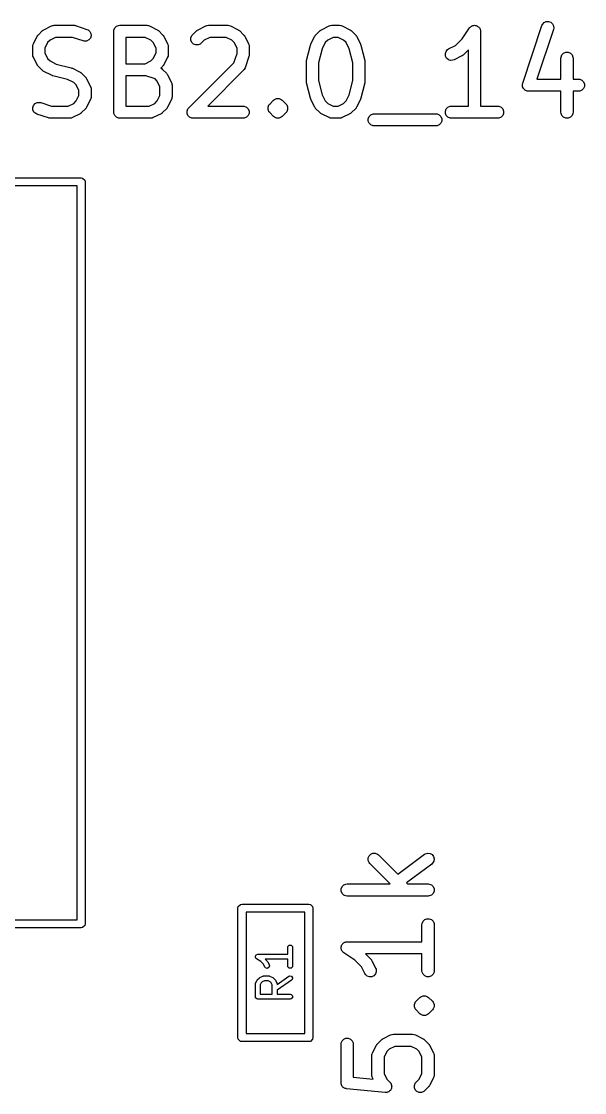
# Model space of a CAD drawing. Header units: millimetres. Extents: x 100.1 to 179.9, y -189 to -95.3.
# Drawn here: x 140.56 to 147.52, y -108.5 to -95.27 of the extents above; entities that cross this region are included whole.
import ezdxf

# ---------------------------------------------------------------- set-up
doc = ezdxf.new("R2010")
doc.units = ezdxf.units.MM
doc.layers.add('F.Fab', color=9, linetype='CONTINUOUS', true_color=0xafafaf)

msp = doc.modelspace()

# ---------------------------------------------------------------- linework, layer by layer
at = {"layer": 'F.Fab', "linetype": 'CONTINUOUS'}
for p, q in [((146.997939, -95.305058), (147.017113, -95.282951)), ((147.017113, -95.282951), (147.043286, -95.269864)), ((147.043286, -95.269864), (147.072476, -95.267789)), ((147.072476, -95.267789), (147.100238, -95.277043)), ((147.100238, -95.277043), (147.122346, -95.296217)), ((147.122346, -95.296217), (147.135432, -95.322391)), ((140.767249, -95.437773), (140.771968, -95.432024)), ((140.771968, -95.432024), (140.819587, -95.384405)), ((140.819587, -95.384405), (140.825336, -95.379686)), ((140.825336, -95.379686), (140.826636, -95.378188)), ((140.826636, -95.378188), (140.828895, -95.376766)), ((140.828895, -95.376766), (140.830952, -95.375078)), ((140.830952, -95.375078), (140.832779, -95.37432)), ((140.832779, -95.37432), (140.839079, -95.370356)), ((140.839079, -95.370356), (140.934317, -95.322737)), ((140.934317, -95.322737), (140.948048, -95.317482)), ((140.948048, -95.317482), (140.950737, -95.31729)), ((140.950737, -95.31729), (140.953226, -95.31626)), ((140.953226, -95.31626), (140.967858, -95.314819)), ((140.967858, -95.314819), (141.205953, -95.314819)), ((141.205953, -95.314819), (141.213358, -95.315548)), ((141.213358, -95.315548), (141.215333, -95.315408)), ((141.215333, -95.315408), (141.21793, -95.315998)), ((141.21793, -95.315998), (141.220585, -95.31626)), ((141.220585, -95.31626), (141.222416, -95.317018)), ((141.222416, -95.317018), (141.22967, -95.318668)), ((141.22967, -95.318668), (141.372527, -95.366287)), ((141.372527, -95.366287), (141.385952, -95.372281)), ((141.385952, -95.372281), (141.408059, -95.391455)), ((141.408059, -95.391455), (141.421146, -95.417628)), ((141.421146, -95.417628), (141.423221, -95.446818)), ((141.702382, -95.389819), (141.703823, -95.375187)), ((141.702382, -96.389819), (141.702382, -95.389819)), ((141.703823, -95.375187), (141.715022, -95.348151)), ((141.715022, -95.348151), (141.735714, -95.327459)), ((141.735714, -95.327459), (141.76275, -95.31626)), ((141.76275, -95.31626), (141.777382, -95.314819)), ((141.777382, -95.314819), (142.110715, -95.314819)), ((142.110715, -95.314819), (142.125347, -95.31626)), ((142.125347, -95.31626), (142.127836, -95.317291)), ((142.127836, -95.317291), (142.130524, -95.317482)), ((142.130524, -95.317482), (142.144256, -95.322737)), ((142.144256, -95.322737), (142.239494, -95.370356)), ((142.239494, -95.370356), (142.245793, -95.37432)), ((142.245793, -95.37432), (142.247621, -95.375078)), ((142.247621, -95.375078), (142.249677, -95.376766)), ((142.249677, -95.376766), (142.251937, -95.378188)), ((142.251937, -95.378188), (142.253236, -95.379686)), ((142.253236, -95.379686), (142.258986, -95.384405)), ((142.258986, -95.384405), (142.306605, -95.432024)), ((142.306605, -95.432024), (142.311323, -95.437773)), ((142.667403, -95.443389), (142.67673, -95.432024)), ((142.67673, -95.432024), (142.724349, -95.384405)), ((142.724349, -95.384405), (142.730098, -95.379686)), ((142.730098, -95.379686), (142.731398, -95.378188)), ((142.731398, -95.378188), (142.733657, -95.376766)), ((142.733657, -95.376766), (142.735714, -95.375078)), ((142.735714, -95.375078), (142.737541, -95.37432)), ((142.737541, -95.37432), (142.743841, -95.370356)), ((142.743841, -95.370356), (142.839079, -95.322737)), ((142.839079, -95.322737), (142.85281, -95.317482)), ((142.85281, -95.317482), (142.855499, -95.31729)), ((142.855499, -95.31729), (142.857988, -95.31626)), ((142.857988, -95.31626), (142.87262, -95.314819)), ((142.87262, -95.314819), (143.110715, -95.314819)), ((143.110715, -95.314819), (143.125347, -95.31626)), ((143.125347, -95.31626), (143.127836, -95.317291)), ((143.127836, -95.317291), (143.130524, -95.317482)), ((143.130524, -95.317482), (143.144256, -95.322737)), ((143.144256, -95.322737), (143.239494, -95.370356)), ((143.239494, -95.370356), (143.245793, -95.37432)), ((143.245793, -95.37432), (143.247621, -95.375078)), ((143.247621, -95.375078), (143.249677, -95.376766)), ((143.249677, -95.376766), (143.251937, -95.378188)), ((143.251937, -95.378188), (143.253236, -95.379686)), ((143.253236, -95.379686), (143.258986, -95.384405)), ((143.258986, -95.384405), (143.306605, -95.432024)), ((143.306605, -95.432024), (143.311323, -95.437773)), ((144.19582, -95.437773), (144.200539, -95.432024)), ((144.200539, -95.432024), (144.248158, -95.384405)), ((144.248158, -95.384405), (144.253907, -95.379686)), ((144.253907, -95.379686), (144.255207, -95.378188)), ((144.255207, -95.378188), (144.257466, -95.376766)), ((144.257466, -95.376766), (144.259523, -95.375078)), ((144.259523, -95.375078), (144.26135, -95.37432)), ((144.26135, -95.37432), (144.26765, -95.370356)), ((144.26765, -95.370356), (144.362888, -95.322737)), ((144.362888, -95.322737), (144.376619, -95.317482)), ((144.376619, -95.317482), (144.379308, -95.31729)), ((144.379308, -95.31729), (144.381797, -95.31626)), ((144.381797, -95.31626), (144.396429, -95.314819)), ((144.396429, -95.314819), (144.491667, -95.314819)), ((144.491667, -95.314819), (144.506299, -95.31626)), ((144.506299, -95.31626), (144.508788, -95.317291)), ((144.508788, -95.317291), (144.511476, -95.317482)), ((144.511476, -95.317482), (144.525208, -95.322737)), ((144.525208, -95.322737), (144.620446, -95.370356)), ((144.620446, -95.370356), (144.626745, -95.37432)), ((144.626745, -95.37432), (144.628573, -95.375078)), ((144.628573, -95.375078), (144.630629, -95.376766)), ((144.630629, -95.376766), (144.632889, -95.378188)), ((144.632889, -95.378188), (144.634188, -95.379686)), ((144.634188, -95.379686), (144.639938, -95.384405)), ((144.639938, -95.384405), (144.687557, -95.432024)), ((144.687557, -95.432024), (144.692275, -95.437773)), ((146.00481, -95.484896), (146.09593, -95.348216)), ((146.09593, -95.348216), (146.095964, -95.348173)), ((146.095964, -95.348173), (146.095974, -95.348151)), ((146.095974, -95.348151), (146.096025, -95.348099)), ((146.096025, -95.348099), (146.105246, -95.336841)), ((146.105246, -95.336841), (146.111415, -95.332709)), ((146.111415, -95.332709), (146.116666, -95.327459)), ((146.116666, -95.327459), (146.123455, -95.324646)), ((146.123455, -95.324646), (146.129561, -95.320558)), ((146.129561, -95.320558), (146.136841, -95.319101)), ((146.136841, -95.319101), (146.143702, -95.31626)), ((146.143702, -95.31626), (146.15105, -95.31626)), ((146.15105, -95.31626), (146.158255, -95.314819)), ((146.158255, -95.314819), (146.165539, -95.31626)), ((146.165539, -95.31626), (146.172966, -95.31626)), ((146.172966, -95.31626), (146.179754, -95.319072)), ((146.179754, -95.319072), (146.186963, -95.320498)), ((146.186963, -95.320498), (146.193142, -95.324617)), ((146.193142, -95.324617), (146.200002, -95.327459)), ((146.200002, -95.327459), (146.205195, -95.332652)), ((146.205195, -95.332652), (146.211312, -95.33673)), ((146.211312, -95.33673), (146.215445, -95.342902)), ((146.215445, -95.342902), (146.220694, -95.348151)), ((146.220694, -95.348151), (146.223505, -95.354938)), ((146.223505, -95.354938), (146.227595, -95.361045)), ((146.227595, -95.361045), (146.229051, -95.368326)), ((146.229051, -95.368326), (146.231893, -95.375187)), ((146.231893, -95.375187), (146.233318, -95.389663)), ((146.233318, -95.389663), (146.233334, -95.38974)), ((146.233334, -95.38974), (146.233328, -95.389766)), ((146.233328, -95.389766), (146.233334, -95.389819)), ((146.233334, -95.389819), (146.233334, -96.314819)), ((146.75385, -96.032768), (146.991945, -95.318483)), ((147.134247, -95.365918), (146.929058, -95.981485)), ((146.991945, -95.318483), (146.997939, -95.305058)), ((147.137507, -95.351581), (147.134247, -95.365918)), ((147.135432, -95.322391), (147.137507, -95.351581)), ((140.702382, -95.580295), (140.703823, -95.565663)), ((140.703823, -95.565663), (140.704854, -95.563173)), ((140.704854, -95.563173), (140.705045, -95.560486)), ((140.705045, -95.560486), (140.7103, -95.546754)), ((140.7103, -95.546754), (140.757919, -95.451516)), ((140.757919, -95.451516), (140.761883, -95.445216)), ((140.761883, -95.445216), (140.762641, -95.443389)), ((140.762641, -95.443389), (140.764329, -95.441332)), ((140.764329, -95.441332), (140.765751, -95.439073)), ((140.765751, -95.439073), (140.767249, -95.437773)), ((140.88664, -95.529484), (140.852382, -95.598)), ((140.917047, -95.499077), (140.88664, -95.529484)), ((140.985563, -95.464819), (140.917047, -95.499077)), ((141.193783, -95.464819), (140.985563, -95.464819)), ((141.325092, -95.508589), (141.193783, -95.464819)), ((141.339429, -95.511849), (141.325092, -95.508589)), ((141.368619, -95.509774), (141.339429, -95.511849)), ((141.394793, -95.496688), (141.368619, -95.509774)), ((141.413967, -95.47458), (141.394793, -95.496688)), ((141.423221, -95.446818), (141.413967, -95.47458)), ((142.09301, -95.464819), (141.852382, -95.464819)), ((141.852382, -95.464819), (141.852382, -95.791009)), ((142.161526, -95.499077), (142.09301, -95.464819)), ((142.191933, -95.529484), (142.161526, -95.499077)), ((142.226191, -95.598), (142.191933, -95.529484)), ((142.311323, -95.437773), (142.312822, -95.439073)), ((142.312822, -95.439073), (142.314243, -95.441332)), ((142.314243, -95.441332), (142.315932, -95.443389)), ((142.315932, -95.443389), (142.316689, -95.445216)), ((142.316689, -95.445216), (142.320654, -95.451516)), ((142.320654, -95.451516), (142.368273, -95.546754)), ((142.368273, -95.546754), (142.373528, -95.560485)), ((142.373528, -95.560485), (142.373719, -95.563174)), ((142.373719, -95.563174), (142.37475, -95.565663)), ((142.37475, -95.565663), (142.376191, -95.580295)), ((142.656204, -95.470426), (142.667403, -95.443389)), ((142.656204, -95.499688), (142.656204, -95.470426)), ((142.667403, -95.526725), (142.656204, -95.499688)), ((142.688095, -95.547417), (142.667403, -95.526725)), ((142.715132, -95.558616), (142.688095, -95.547417)), ((142.744394, -95.558616), (142.715132, -95.558616)), ((142.771431, -95.547417), (142.744394, -95.558616)), ((142.782796, -95.53809), (142.771431, -95.547417)), ((142.821809, -95.499077), (142.782796, -95.53809)), ((142.890325, -95.464819), (142.821809, -95.499077)), ((143.09301, -95.464819), (142.890325, -95.464819)), ((143.161526, -95.499077), (143.09301, -95.464819)), ((143.191933, -95.529484), (143.161526, -95.499077)), ((143.226191, -95.598), (143.191933, -95.529484)), ((143.311323, -95.437773), (143.312822, -95.439073)), ((143.312822, -95.439073), (143.314243, -95.441332)), ((143.314243, -95.441332), (143.315932, -95.443389)), ((143.315932, -95.443389), (143.316689, -95.445216)), ((143.316689, -95.445216), (143.320654, -95.451516)), ((143.320654, -95.451516), (143.368273, -95.546754)), ((143.368273, -95.546754), (143.373528, -95.560485)), ((143.373528, -95.560485), (143.373719, -95.563174)), ((143.373719, -95.563174), (143.37475, -95.565663)), ((143.37475, -95.565663), (143.376191, -95.580295)), ((144.085573, -95.752581), (144.133192, -95.562105)), ((144.133192, -95.562105), (144.133577, -95.561025)), ((144.133577, -95.561025), (144.133616, -95.560486)), ((144.133616, -95.560486), (144.135943, -95.554404)), ((144.135943, -95.554404), (144.138139, -95.548259)), ((144.138139, -95.548259), (144.138461, -95.547823)), ((144.138461, -95.547823), (144.138871, -95.546754)), ((144.138871, -95.546754), (144.18649, -95.451516)), ((144.18649, -95.451516), (144.190454, -95.445216)), ((144.190454, -95.445216), (144.191212, -95.443389)), ((144.191212, -95.443389), (144.1929, -95.441332)), ((144.1929, -95.441332), (144.194322, -95.439073)), ((144.194322, -95.439073), (144.19582, -95.437773)), ((144.315211, -95.529484), (144.276717, -95.606471)), ((144.345618, -95.499077), (144.315211, -95.529484)), ((144.414134, -95.464819), (144.345618, -95.499077)), ((144.473962, -95.464819), (144.414134, -95.464819)), ((144.542478, -95.499077), (144.473962, -95.464819)), ((144.572885, -95.529484), (144.542478, -95.499077)), ((144.611378, -95.606471), (144.572885, -95.529484)), ((144.692275, -95.437773), (144.693774, -95.439073)), ((144.693774, -95.439073), (144.695195, -95.441332)), ((144.695195, -95.441332), (144.696884, -95.443389)), ((144.696884, -95.443389), (144.697641, -95.445216)), ((144.697641, -95.445216), (144.701606, -95.451516)), ((144.701606, -95.451516), (144.749225, -95.546754)), ((144.749225, -95.546754), (144.749634, -95.547823)), ((144.749634, -95.547823), (144.749957, -95.548259)), ((144.749957, -95.548259), (144.752149, -95.554395)), ((144.752149, -95.554395), (144.75448, -95.560485)), ((144.75448, -95.560485), (144.754518, -95.561025)), ((144.754518, -95.561025), (144.754904, -95.562105)), ((144.754904, -95.562105), (144.802523, -95.752581)), ((145.839079, -95.608451), (145.923431, -95.566275)), ((145.923431, -95.566275), (146.00481, -95.484896)), ((140.702382, -95.675533), (140.702382, -95.580295)), ((140.703823, -95.690165), (140.702382, -95.675533)), ((140.704854, -95.692654), (140.703823, -95.690165)), ((140.705045, -95.695342), (140.704854, -95.692654)), ((140.7103, -95.709074), (140.705045, -95.695342)), ((140.852382, -95.598), (140.852382, -95.657828)), ((140.852382, -95.657828), (140.88664, -95.726344)), ((142.191933, -95.726344), (142.226191, -95.657828)), ((142.226191, -95.657828), (142.226191, -95.598)), ((142.373528, -95.695343), (142.368273, -95.709074)), ((142.373719, -95.692653), (142.373528, -95.695343)), ((142.37475, -95.690165), (142.373719, -95.692653)), ((142.376191, -95.675533), (142.37475, -95.690165)), ((142.376191, -95.580295), (142.376191, -95.675533)), ((143.188019, -95.777876), (143.226191, -95.663363)), ((143.226191, -95.663363), (143.226191, -95.598)), ((143.372342, -95.699251), (143.324723, -95.842107)), ((143.373991, -95.691995), (143.372342, -95.699251)), ((143.37475, -95.690165), (143.373991, -95.691995)), ((143.375011, -95.687511), (143.37475, -95.690165)), ((143.375602, -95.684914), (143.375011, -95.687511)), ((143.376191, -95.675533), (143.375461, -95.682939)), ((143.375461, -95.682939), (143.375602, -95.684914)), ((143.376191, -95.580295), (143.376191, -95.675533)), ((144.276717, -95.606471), (144.233334, -95.780005)), ((144.654762, -95.780005), (144.611378, -95.606471)), ((145.798209, -95.666152), (145.807463, -95.638391)), ((145.800283, -95.695342), (145.798209, -95.666152)), ((145.81337, -95.721517), (145.800283, -95.695342)), ((145.807463, -95.638391), (145.826636, -95.616283)), ((145.826636, -95.616283), (145.839079, -95.608451)), ((146.001399, -95.694996), (145.906161, -95.742615)), ((146.007698, -95.691031), (146.001399, -95.694996)), ((146.009526, -95.690274), (146.007698, -95.691031)), ((146.011582, -95.688585), (146.009526, -95.690274)), ((146.013842, -95.687164), (146.011582, -95.688585)), ((146.015141, -95.685665), (146.013842, -95.687164)), ((146.020891, -95.680947), (146.015141, -95.685665)), ((146.083334, -95.618504), (146.020891, -95.680947)), ((146.083334, -96.314819), (146.083334, -95.618504)), ((147.227632, -95.70852), (147.238831, -95.681484)), ((147.238831, -95.681484), (147.259523, -95.660792)), ((147.259523, -95.660792), (147.286559, -95.649593)), ((147.286559, -95.649593), (147.315823, -95.649593)), ((147.315823, -95.649593), (147.342859, -95.660792)), ((147.342859, -95.660792), (147.363551, -95.681484)), ((147.363551, -95.681484), (147.37475, -95.70852)), ((140.757919, -95.804312), (140.7103, -95.709074)), ((140.761883, -95.810611), (140.757919, -95.804312)), ((140.762641, -95.812439), (140.761883, -95.810611)), ((140.764329, -95.814495), (140.762641, -95.812439)), ((140.765751, -95.816755), (140.764329, -95.814495)), ((140.767249, -95.818054), (140.765751, -95.816755)), ((140.771968, -95.823804), (140.767249, -95.818054)), ((140.819587, -95.871423), (140.771968, -95.823804)), ((140.88664, -95.726344), (140.917047, -95.756751)), ((140.917047, -95.756751), (140.994034, -95.795244)), ((140.994034, -95.795244), (141.176524, -95.840867)), ((141.852382, -95.791009), (142.09301, -95.791009)), ((142.09301, -95.791009), (142.161526, -95.756751)), ((142.161526, -95.756751), (142.191933, -95.726344)), ((142.306605, -95.823804), (142.284646, -95.845762)), ((142.311323, -95.818054), (142.306605, -95.823804)), ((142.312822, -95.816755), (142.311323, -95.818054)), ((142.314243, -95.814495), (142.312822, -95.816755)), ((142.315932, -95.812439), (142.314243, -95.814495)), ((142.316689, -95.810611), (142.315932, -95.812439)), ((142.320654, -95.804312), (142.316689, -95.810611)), ((142.368273, -95.709074), (142.320654, -95.804312)), ((142.629111, -96.336786), (143.188019, -95.777876)), ((144.083334, -95.770771), (144.083585, -95.768217)), ((144.083334, -96.008866), (144.083334, -95.770771)), ((144.083423, -95.767125), (144.084232, -95.761651)), ((144.083585, -95.768217), (144.083423, -95.767125)), ((144.084232, -95.761651), (144.084775, -95.756139)), ((144.084775, -95.756139), (144.085197, -95.755117)), ((144.085197, -95.755117), (144.085573, -95.752581)), ((144.233334, -95.780005), (144.233334, -95.999632)), ((144.654762, -95.999632), (144.654762, -95.780005)), ((144.802523, -95.752581), (144.802898, -95.755117)), ((144.802898, -95.755117), (144.803321, -95.756139)), ((144.803321, -95.756139), (144.803863, -95.761651)), ((144.803863, -95.761651), (144.804673, -95.767125)), ((144.804673, -95.767125), (144.80451, -95.768217)), ((144.80451, -95.768217), (144.804762, -95.770771)), ((144.804762, -95.770771), (144.804762, -96.008866)), ((145.835478, -95.74069), (145.81337, -95.721517)), ((145.863239, -95.749944), (145.835478, -95.74069)), ((145.892429, -95.74787), (145.863239, -95.749944)), ((145.906161, -95.742615), (145.892429, -95.74787)), ((147.226191, -95.723152), (147.227632, -95.70852)), ((147.226191, -95.981485), (147.226191, -95.723152)), ((147.37475, -95.70852), (147.376191, -95.723152)), ((147.376191, -95.723152), (147.376191, -95.981485)), ((140.825336, -95.876141), (140.819587, -95.871423)), ((140.826636, -95.87764), (140.825336, -95.876141)), ((140.828895, -95.879061), (140.826636, -95.87764)), ((140.830952, -95.88075), (140.828895, -95.879061)), ((140.832779, -95.881507), (140.830952, -95.88075)), ((140.839079, -95.885472), (140.832779, -95.881507)), ((140.934317, -95.933091), (140.839079, -95.885472)), ((140.935386, -95.9335), (140.934317, -95.933091)), ((140.935822, -95.933823), (140.935386, -95.9335)), ((140.941958, -95.936015), (140.935822, -95.933823)), ((140.948048, -95.938346), (140.941958, -95.936015)), ((140.948588, -95.938384), (140.948048, -95.938346)), ((140.949668, -95.93877), (140.948588, -95.938384)), ((141.132158, -95.984392), (140.949668, -95.93877)), ((141.176524, -95.840867), (141.177603, -95.841252)), ((141.177603, -95.841252), (141.178143, -95.841291)), ((141.178143, -95.841291), (141.184224, -95.843618)), ((141.184224, -95.843618), (141.19037, -95.845814)), ((141.19037, -95.845814), (141.190805, -95.846136)), ((141.190805, -95.846136), (141.191875, -95.846546)), ((141.191875, -95.846546), (141.287113, -95.894165)), ((141.287113, -95.894165), (141.293412, -95.898129)), ((141.293412, -95.898129), (141.29524, -95.898887)), ((141.29524, -95.898887), (141.297296, -95.900575)), ((141.297296, -95.900575), (141.299556, -95.901997)), ((141.299556, -95.901997), (141.300855, -95.903495)), ((141.300855, -95.903495), (141.306605, -95.908214)), ((141.306605, -95.908214), (141.354224, -95.955833)), ((141.354224, -95.955833), (141.358942, -95.961582)), ((141.358942, -95.961582), (141.360441, -95.962882)), ((141.360441, -95.962882), (141.361862, -95.965141)), ((141.361862, -95.965141), (141.363551, -95.967198)), ((142.098545, -95.941009), (141.852382, -95.941009)), ((141.852382, -95.941009), (141.852382, -96.314819)), ((142.213058, -95.97918), (142.098545, -95.941009)), ((142.284646, -95.845762), (142.290714, -95.848471)), ((142.290714, -95.848471), (142.292749, -95.850236)), ((142.292749, -95.850236), (142.29524, -95.851268)), ((142.29524, -95.851268), (142.306605, -95.860595)), ((142.306605, -95.860595), (142.354224, -95.908214)), ((142.354224, -95.908214), (142.358942, -95.913963)), ((142.358942, -95.913963), (142.360441, -95.915263)), ((142.360441, -95.915263), (142.361862, -95.917522)), ((142.361862, -95.917522), (142.363551, -95.919579)), ((142.363551, -95.919579), (142.364308, -95.921406)), ((142.364308, -95.921406), (142.368273, -95.927706)), ((142.368273, -95.927706), (142.415892, -96.022944)), ((143.306605, -95.871423), (142.86321, -96.314819)), ((143.315933, -95.860058), (143.306605, -95.871423)), ((143.316964, -95.857567), (143.315933, -95.860058)), ((143.318729, -95.855533), (143.316964, -95.857567)), ((143.324723, -95.842107), (143.318729, -95.855533)), ((141.209145, -96.022886), (141.132158, -95.984392)), ((141.239552, -96.053293), (141.209145, -96.022886)), ((141.27381, -96.121809), (141.239552, -96.053293)), ((141.363551, -95.967198), (141.364308, -95.969025)), ((141.364308, -95.969025), (141.368273, -95.975325)), ((141.368273, -95.975325), (141.415892, -96.070563)), ((141.415892, -96.070563), (141.421147, -96.084294)), ((141.421147, -96.084294), (141.421338, -96.086983)), ((141.421338, -96.086983), (141.422369, -96.089472)), ((141.422369, -96.089472), (141.42381, -96.104104)), ((142.239552, -96.005674), (142.213058, -95.97918)), ((142.27381, -96.07419), (142.239552, -96.005674)), ((142.27381, -96.181637), (142.27381, -96.07419)), ((142.415892, -96.022944), (142.421147, -96.036675)), ((142.421147, -96.036675), (142.421338, -96.039364)), ((142.421338, -96.039364), (142.422369, -96.041853)), ((142.422369, -96.041853), (142.42381, -96.056485)), ((142.42381, -96.056485), (142.42381, -96.199342)), ((144.083585, -96.011419), (144.083334, -96.008866)), ((144.083423, -96.012512), (144.083585, -96.011419)), ((144.084232, -96.017985), (144.083423, -96.012512)), ((144.084775, -96.023498), (144.084232, -96.017985)), ((144.085197, -96.024519), (144.084775, -96.023498)), ((144.085573, -96.027056), (144.085197, -96.024519)), ((144.133192, -96.217532), (144.085573, -96.027056)), ((144.233334, -95.999632), (144.276717, -96.173166)), ((144.611378, -96.173166), (144.654762, -95.999632)), ((144.802523, -96.027056), (144.754904, -96.217532)), ((144.802898, -96.024519), (144.802523, -96.027056)), ((144.803321, -96.023498), (144.802898, -96.024519)), ((144.803863, -96.017985), (144.803321, -96.023498)), ((144.804673, -96.012512), (144.803863, -96.017985)), ((144.804762, -96.008866), (144.80451, -96.011419)), ((144.80451, -96.011419), (144.804673, -96.012512)), ((146.75059, -96.047105), (146.751442, -96.043358)), ((146.751442, -96.05909), (146.75059, -96.047105)), ((146.751442, -96.041853), (146.7522, -96.040021)), ((146.751442, -96.043358), (146.751442, -96.041853)), ((146.751442, -96.071117), (146.751442, -96.05909)), ((146.752474, -96.073608), (146.751442, -96.071117)), ((146.7522, -96.040021), (146.75385, -96.032768)), ((146.752665, -96.076295), (146.752474, -96.073608)), ((146.758039, -96.087044), (146.752665, -96.076295)), ((146.762641, -96.098153), (146.758039, -96.087044)), ((146.929058, -95.981485), (147.226191, -95.981485)), ((147.376191, -95.981485), (147.444048, -95.981485)), ((147.444048, -95.981485), (147.45868, -95.982926)), ((147.45868, -95.982926), (147.485716, -95.994125)), ((147.485716, -95.994125), (147.506408, -96.014817)), ((147.506408, -96.014817), (147.517607, -96.041853)), ((147.517607, -96.071117), (147.506408, -96.098153)), ((147.517607, -96.041853), (147.517607, -96.071117)), ((141.239551, -96.250153), (141.27381, -96.181637)), ((141.27381, -96.181637), (141.27381, -96.121809)), ((141.421147, -96.219152), (141.415892, -96.232883)), ((141.421338, -96.216462), (141.421147, -96.219152)), ((141.422369, -96.213974), (141.421338, -96.216462)), ((141.42381, -96.199342), (141.422369, -96.213974)), ((141.42381, -96.104104), (141.42381, -96.199342)), ((142.239551, -96.250153), (142.27381, -96.181637)), ((142.421147, -96.219152), (142.415892, -96.232883)), ((142.421338, -96.216462), (142.421147, -96.219152)), ((142.422369, -96.213974), (142.421338, -96.216462)), ((142.42381, -96.199342), (142.422369, -96.213974)), ((143.688096, -96.232219), (143.706392, -96.224641)), ((143.706392, -96.224641), (143.715131, -96.221021)), ((143.715131, -96.221021), (143.744394, -96.221021)), ((143.744394, -96.221021), (143.744395, -96.221021)), ((143.744395, -96.221021), (143.753134, -96.224641)), ((143.753134, -96.224641), (143.77143, -96.232219)), ((144.133577, -96.218611), (144.133192, -96.217532)), ((144.133616, -96.219151), (144.133577, -96.218611)), ((144.135943, -96.225232), (144.133616, -96.219151)), ((144.138139, -96.231378), (144.135943, -96.225232)), ((144.276717, -96.173166), (144.315211, -96.250153)), ((144.572884, -96.250153), (144.611378, -96.173166)), ((144.752149, -96.225241), (144.749957, -96.231378)), ((144.75448, -96.219152), (144.752149, -96.225241)), ((144.754518, -96.218611), (144.75448, -96.219152)), ((144.754904, -96.217532), (144.754518, -96.218611)), ((146.764546, -96.100058), (146.762641, -96.098153)), ((146.765751, -96.102468), (146.764546, -96.100058)), ((146.774833, -96.110345), (146.765751, -96.102468)), ((146.783333, -96.118845), (146.774833, -96.110345)), ((146.785821, -96.119875), (146.783333, -96.118845)), ((146.787858, -96.121642), (146.785821, -96.119875)), ((146.799261, -96.125443), (146.787858, -96.121642)), ((146.810369, -96.130044), (146.799261, -96.125443)), ((146.814195, -96.13042), (146.810369, -96.130044)), ((146.815621, -96.130896), (146.814195, -96.13042)), ((146.817595, -96.130755), (146.815621, -96.130896)), ((146.825001, -96.131485), (146.817595, -96.130755)), ((147.226191, -96.131485), (146.825001, -96.131485)), ((147.226191, -96.389819), (147.226191, -96.131485)), ((147.444048, -96.131485), (147.376191, -96.131485)), ((147.376191, -96.131485), (147.376191, -96.389819)), ((147.45868, -96.130044), (147.444048, -96.131485)), ((147.485716, -96.118845), (147.45868, -96.130044)), ((147.506408, -96.098153), (147.485716, -96.118845)), ((140.702971, -96.33282), (140.712225, -96.305057)), ((140.705046, -96.36201), (140.702971, -96.33282)), ((140.718132, -96.388183), (140.705046, -96.36201)), ((140.712225, -96.305057), (140.731399, -96.28295)), ((140.731399, -96.28295), (140.757572, -96.269864)), ((140.757572, -96.269864), (140.786762, -96.267789)), ((140.786762, -96.267789), (140.801099, -96.271049)), ((140.801099, -96.271049), (140.932409, -96.314819)), ((140.932409, -96.314819), (141.140629, -96.314819)), ((141.140629, -96.314819), (141.209144, -96.280561)), ((141.209144, -96.280561), (141.239551, -96.250153)), ((141.354224, -96.347613), (141.306606, -96.395232)), ((141.358942, -96.341863), (141.354224, -96.347613)), ((141.360441, -96.340564), (141.358942, -96.341863)), ((141.361862, -96.338305), (141.360441, -96.340564)), ((141.363552, -96.336247), (141.361862, -96.338305)), ((141.364309, -96.334417), (141.363552, -96.336247)), ((141.368273, -96.328121), (141.364309, -96.334417)), ((141.415892, -96.232883), (141.368273, -96.328121)), ((141.852382, -96.314819), (142.140629, -96.314819)), ((142.140629, -96.314819), (142.209144, -96.280561)), ((142.209144, -96.280561), (142.239551, -96.250153)), ((142.354224, -96.347613), (142.306606, -96.395232)), ((142.358942, -96.341863), (142.354224, -96.347613)), ((142.360441, -96.340564), (142.358942, -96.341863)), ((142.361862, -96.338305), (142.360441, -96.340564)), ((142.363552, -96.336247), (142.361862, -96.338305)), ((142.364309, -96.334417), (142.363552, -96.336247)), ((142.368273, -96.328121), (142.364309, -96.334417)), ((142.415892, -96.232883), (142.368273, -96.328121)), ((142.608585, -96.375187), (142.619784, -96.348151)), ((142.619784, -96.348151), (142.629111, -96.336786)), ((142.86321, -96.314819), (143.301191, -96.314819)), ((143.301191, -96.314819), (143.315823, -96.31626)), ((143.315823, -96.31626), (143.342859, -96.327459)), ((143.342859, -96.327459), (143.363551, -96.348151)), ((143.363551, -96.348151), (143.37475, -96.375187)), ((143.608585, -96.327569), (143.619783, -96.300533)), ((143.608585, -96.356832), (143.608585, -96.327569)), ((143.613622, -96.368991), (143.608585, -96.356832)), ((143.619783, -96.300533), (143.62911, -96.289168)), ((143.62911, -96.289168), (143.676729, -96.241548)), ((143.676729, -96.241548), (143.688095, -96.23222)), ((143.688095, -96.23222), (143.688096, -96.232219)), ((143.77143, -96.232219), (143.771431, -96.23222)), ((143.771431, -96.23222), (143.782797, -96.241548)), ((143.782797, -96.241548), (143.830415, -96.289167)), ((143.830415, -96.289167), (143.839743, -96.300533)), ((143.850941, -96.356832), (143.839742, -96.383868)), ((143.839743, -96.300533), (143.849737, -96.324662)), ((143.849737, -96.324662), (143.850941, -96.327569)), ((143.850941, -96.327569), (143.850941, -96.356832)), ((144.138461, -96.231813), (144.138139, -96.231378)), ((144.138871, -96.232883), (144.138461, -96.231813)), ((144.18649, -96.328121), (144.138871, -96.232883)), ((144.190453, -96.334417), (144.18649, -96.328121)), ((144.191211, -96.336247), (144.190453, -96.334417)), ((144.1929, -96.338305), (144.191211, -96.336247)), ((144.194322, -96.340564), (144.1929, -96.338305)), ((144.19582, -96.341863), (144.194322, -96.340564)), ((144.200538, -96.347612), (144.19582, -96.341863)), ((144.248157, -96.395232), (144.200538, -96.347612)), ((144.315211, -96.250153), (144.345618, -96.280561)), ((144.345618, -96.280561), (144.414134, -96.314819)), ((144.414134, -96.314819), (144.473962, -96.314819)), ((144.473962, -96.314819), (144.542477, -96.280561)), ((144.542477, -96.280561), (144.572884, -96.250153)), ((144.687557, -96.347613), (144.639939, -96.395232)), ((144.692275, -96.341863), (144.687557, -96.347613)), ((144.693774, -96.340564), (144.692275, -96.341863)), ((144.695195, -96.338305), (144.693774, -96.340564)), ((144.696885, -96.336247), (144.695195, -96.338305)), ((144.697642, -96.334417), (144.696885, -96.336247)), ((144.701606, -96.328121), (144.697642, -96.334417)), ((144.749225, -96.232883), (144.701606, -96.328121)), ((144.749634, -96.231813), (144.749225, -96.232883)), ((144.749957, -96.231378), (144.749634, -96.231813)), ((145.799061, -96.375187), (145.81026, -96.348151)), ((145.81026, -96.348151), (145.830952, -96.327459)), ((145.830952, -96.327459), (145.857988, -96.31626)), ((145.857988, -96.31626), (145.87262, -96.314819)), ((145.87262, -96.314819), (146.083334, -96.314819)), ((146.233334, -96.314819), (146.444048, -96.314819)), ((146.444048, -96.314819), (146.45868, -96.31626)), ((146.45868, -96.31626), (146.485716, -96.327459)), ((146.485716, -96.327459), (146.506408, -96.348151)), ((146.506408, -96.348151), (146.517607, -96.375187)), ((140.740239, -96.407357), (140.718132, -96.388183)), ((140.753665, -96.413351), (140.740239, -96.407357)), ((140.896521, -96.46097), (140.753665, -96.413351)), ((140.903776, -96.462619), (140.896521, -96.46097)), ((140.905607, -96.463378), (140.903776, -96.462619)), ((140.90826, -96.463639), (140.905607, -96.463378)), ((140.910858, -96.46423), (140.90826, -96.463639)), ((140.912832, -96.464089), (140.910858, -96.46423)), ((140.920239, -96.464819), (140.912832, -96.464089)), ((141.158334, -96.464819), (140.920239, -96.464819)), ((141.172966, -96.463378), (141.158334, -96.464819)), ((141.175455, -96.462346), (141.172966, -96.463378)), ((141.178143, -96.462156), (141.175455, -96.462346)), ((141.191875, -96.456901), (141.178143, -96.462156)), ((141.287113, -96.409282), (141.191875, -96.456901)), ((141.293412, -96.405317), (141.287113, -96.409282)), ((141.29524, -96.40456), (141.293412, -96.405317)), ((141.297296, -96.402872), (141.29524, -96.40456)), ((141.299556, -96.40145), (141.297296, -96.402872)), ((141.300856, -96.39995), (141.299556, -96.40145)), ((141.306606, -96.395232), (141.300856, -96.39995)), ((141.703823, -96.40445), (141.702382, -96.389819)), ((141.703823, -96.404451), (141.703823, -96.40445)), ((141.715022, -96.431487), (141.703823, -96.404451)), ((141.735714, -96.452179), (141.715022, -96.431487)), ((141.76275, -96.463378), (141.735714, -96.452179)), ((141.777382, -96.464819), (141.76275, -96.463378)), ((142.158334, -96.464819), (141.777382, -96.464819)), ((142.172966, -96.463378), (142.158334, -96.464819)), ((142.175455, -96.462346), (142.172966, -96.463378)), ((142.178143, -96.462156), (142.175455, -96.462346)), ((142.191875, -96.456901), (142.178143, -96.462156)), ((142.287113, -96.409282), (142.191875, -96.456901)), ((142.293412, -96.405317), (142.287113, -96.409282)), ((142.29524, -96.40456), (142.293412, -96.405317)), ((142.297296, -96.402872), (142.29524, -96.40456)), ((142.299556, -96.40145), (142.297296, -96.402872)), ((142.300856, -96.39995), (142.299556, -96.40145)), ((142.306606, -96.395232), (142.300856, -96.39995)), ((142.608585, -96.404451), (142.608585, -96.375187)), ((142.619784, -96.431487), (142.608585, -96.404451)), ((142.640476, -96.452179), (142.619784, -96.431487)), ((142.667512, -96.463378), (142.640476, -96.452179)), ((142.682144, -96.464819), (142.667512, -96.463378)), ((143.301191, -96.464819), (142.682144, -96.464819)), ((143.315823, -96.463378), (143.301191, -96.464819)), ((143.342859, -96.452179), (143.315823, -96.463378)), ((143.363551, -96.431487), (143.342859, -96.452179)), ((143.37475, -96.404451), (143.363551, -96.431487)), ((143.37475, -96.375187), (143.37475, -96.404451)), ((143.619784, -96.383868), (143.613622, -96.368991)), ((143.629111, -96.395233), (143.619784, -96.383868)), ((143.67673, -96.442852), (143.629111, -96.395233)), ((143.688095, -96.452179), (143.67673, -96.442852)), ((143.715131, -96.463378), (143.688095, -96.452179)), ((143.715132, -96.463378), (143.715131, -96.463378)), ((143.744394, -96.463378), (143.715132, -96.463378)), ((143.744395, -96.463378), (143.744394, -96.463378)), ((143.771431, -96.452179), (143.744395, -96.463378)), ((143.782796, -96.442852), (143.771431, -96.452179)), ((143.830415, -96.395233), (143.782796, -96.442852)), ((143.839742, -96.383868), (143.830415, -96.395233)), ((144.253906, -96.39995), (144.248157, -96.395232)), ((144.255207, -96.40145), (144.253906, -96.39995)), ((144.257466, -96.402872), (144.255207, -96.40145)), ((144.259523, -96.40456), (144.257466, -96.402872)), ((144.26135, -96.405317), (144.259523, -96.40456)), ((144.26765, -96.409282), (144.26135, -96.405317)), ((144.362888, -96.456901), (144.26765, -96.409282)), ((144.376619, -96.462156), (144.362888, -96.456901)), ((144.379308, -96.462347), (144.376619, -96.462156)), ((144.381797, -96.463378), (144.379308, -96.462347)), ((144.396429, -96.464819), (144.381797, -96.463378)), ((144.491667, -96.464819), (144.396429, -96.464819)), ((144.506299, -96.463378), (144.491667, -96.464819)), ((144.508788, -96.462346), (144.506299, -96.463378)), ((144.511476, -96.462156), (144.508788, -96.462346)), ((144.525208, -96.456901), (144.511476, -96.462156)), ((144.620446, -96.409282), (144.525208, -96.456901)), ((144.626745, -96.405317), (144.620446, -96.409282)), ((144.628573, -96.40456), (144.626745, -96.405317)), ((144.630629, -96.402872), (144.628573, -96.40456)), ((144.632889, -96.40145), (144.630629, -96.402872)), ((144.634189, -96.39995), (144.632889, -96.40145)), ((144.639939, -96.395232), (144.634189, -96.39995)), ((144.84668, -96.470425), (144.857879, -96.443389)), ((144.84668, -96.499689), (144.84668, -96.470425)), ((144.857879, -96.443389), (144.878571, -96.422697)), ((144.878571, -96.422697), (144.905607, -96.411498)), ((144.905607, -96.411498), (144.920239, -96.410057)), ((144.920239, -96.410057), (145.682143, -96.410057)), ((145.682143, -96.410057), (145.696775, -96.411498)), ((145.696775, -96.411498), (145.723811, -96.422697)), ((145.723811, -96.422697), (145.744503, -96.443389)), ((145.744503, -96.443389), (145.755702, -96.470425)), ((145.755702, -96.470425), (145.755702, -96.499689)), ((145.799061, -96.404451), (145.799061, -96.375187)), ((145.81026, -96.431487), (145.799061, -96.404451)), ((145.830952, -96.452179), (145.81026, -96.431487)), ((145.857988, -96.463378), (145.830952, -96.452179)), ((145.87262, -96.464819), (145.857988, -96.463378)), ((146.444048, -96.464819), (145.87262, -96.464819)), ((146.45868, -96.463378), (146.444048, -96.464819)), ((146.485716, -96.452179), (146.45868, -96.463378)), ((146.506408, -96.431487), (146.485716, -96.452179)), ((146.517607, -96.404451), (146.506408, -96.431487)), ((146.517607, -96.375187), (146.517607, -96.404451)), ((147.227632, -96.404451), (147.226191, -96.389819)), ((147.238831, -96.431487), (147.227632, -96.404451)), ((147.259523, -96.452179), (147.238831, -96.431487)), ((147.286559, -96.463378), (147.259523, -96.452179)), ((147.315823, -96.463378), (147.286559, -96.463378)), ((147.342859, -96.452179), (147.315823, -96.463378)), ((147.363551, -96.431487), (147.342859, -96.452179)), ((147.37475, -96.404451), (147.363551, -96.431487)), ((147.376191, -96.389819), (147.37475, -96.404451)), ((144.857879, -96.526725), (144.84668, -96.499689)), ((144.878571, -96.547417), (144.857879, -96.526725)), ((144.905607, -96.558616), (144.878571, -96.547417)), ((144.920239, -96.560057), (144.905607, -96.558616)), ((145.682143, -96.560057), (144.920239, -96.560057)), ((145.696775, -96.558616), (145.682143, -96.560057)), ((145.723811, -96.547417), (145.696775, -96.558616)), ((145.744503, -96.526725), (145.723811, -96.547417)), ((145.755702, -96.499689), (145.744503, -96.526725)), ((132.35, -97.2), (141.3, -97.2)), ((141.3, -97.2), (141.319134, -97.203806)), ((141.319134, -97.203806), (141.346194, -97.230866)), ((141.346194, -97.230866), (141.35, -97.25)), ((141.35, -97.25), (141.35, -106.42)), ((141.25, -97.3), (132.4, -97.3)), ((141.25, -106.37), (141.25, -97.3)), ((144.844593, -105.605607), (144.855792, -105.57857)), ((144.844593, -105.634869), (144.844593, -105.605607)), ((144.855792, -105.57857), (144.876484, -105.557878)), ((144.876484, -105.557878), (144.903521, -105.546679)), ((144.903521, -105.546679), (144.932783, -105.546679)), ((144.932783, -105.546679), (144.95982, -105.557878)), ((144.95982, -105.557878), (144.971185, -105.567205)), ((144.971185, -105.567205), (145.210903, -105.806923)), ((145.210903, -105.806923), (145.539819, -105.560238)), ((145.539819, -105.560238), (145.552389, -105.552611)), ((145.552389, -105.552611), (145.580738, -105.545349)), ((145.580738, -105.545349), (145.609706, -105.549488)), ((145.609706, -105.549488), (145.634887, -105.564397)), ((145.634887, -105.564397), (145.652446, -105.587808)), ((145.652446, -105.587808), (145.659708, -105.616156)), ((145.659708, -105.616156), (145.65557, -105.645125)), ((144.855792, -105.661906), (144.844593, -105.634869)), ((144.865119, -105.673271), (144.855792, -105.661906)), ((145.118038, -105.92619), (144.865119, -105.673271)), ((145.629819, -105.680238), (145.318046, -105.914066)), ((145.64066, -105.670306), (145.629819, -105.680238)), ((145.65557, -105.645125), (145.64066, -105.670306)), ((144.51126, -105.986558), (144.522459, -105.959522)), ((144.51126, -106.015822), (144.51126, -105.986558)), ((144.522459, -106.042858), (144.51126, -106.015822)), ((144.522459, -105.959522), (144.543151, -105.93883)), ((144.543151, -105.93883), (144.570187, -105.927631)), ((144.570187, -105.927631), (144.584819, -105.92619)), ((144.584819, -105.92619), (145.118038, -105.92619)), ((145.318046, -105.914066), (145.33017, -105.92619)), ((145.33017, -105.92619), (145.584819, -105.92619)), ((145.584819, -105.92619), (145.599451, -105.927631)), ((145.599451, -105.927631), (145.626487, -105.93883)), ((145.626487, -105.93883), (145.647179, -105.959522)), ((145.647179, -105.959522), (145.658378, -105.986558)), ((145.658378, -106.015822), (145.647179, -106.042858)), ((145.658378, -105.986558), (145.658378, -106.015822)), ((144.543151, -106.06355), (144.522459, -106.042858)), ((144.570187, -106.074749), (144.543151, -106.06355)), ((144.584819, -106.07619), (144.570187, -106.074749)), ((145.584819, -106.07619), (144.584819, -106.07619)), ((145.599451, -106.074749), (145.584819, -106.07619)), ((145.626487, -106.06355), (145.599451, -106.074749)), ((145.647179, -106.042858), (145.626487, -106.06355)), ((143.2375, -106.225), (143.241306, -106.205866)), ((143.2375, -107.825), (143.2375, -106.225)), ((143.241306, -106.205866), (143.268366, -106.178806)), ((143.268366, -106.178806), (143.2875, -106.175)), ((143.2875, -106.175), (144.1125, -106.175)), ((143.3375, -106.275), (143.3375, -107.775)), ((144.0625, -106.275), (143.3375, -106.275)), ((144.0625, -107.775), (144.0625, -106.275)), ((144.1125, -106.175), (144.131634, -106.178806)), ((144.131634, -106.178806), (144.158694, -106.205866)), ((144.158694, -106.205866), (144.1625, -106.225)), ((144.1625, -106.225), (144.1625, -107.825)), ((132.4, -106.37), (141.25, -106.37)), ((141.35, -106.42), (141.346194, -106.439134)), ((145.509819, -106.429762), (145.51126, -106.41513)), ((145.51126, -106.41513), (145.522459, -106.388094)), ((145.522459, -106.388094), (145.543151, -106.367402)), ((145.543151, -106.367402), (145.570187, -106.356203)), ((145.570187, -106.356203), (145.599451, -106.356203)), ((145.599451, -106.356203), (145.626487, -106.367402)), ((145.626487, -106.367402), (145.647179, -106.388094)), ((145.647179, -106.388094), (145.658378, -106.41513)), ((145.658378, -106.41513), (145.659819, -106.429762)), ((141.3, -106.47), (132.35, -106.47)), ((141.319134, -106.466194), (141.3, -106.47)), ((141.346194, -106.439134), (141.319134, -106.466194)), ((145.509819, -106.640476), (145.509819, -106.429762)), ((145.659819, -106.429762), (145.659819, -107.00119)), ((143.854211, -106.699233), (143.870446, -106.682998)), ((143.870446, -106.682998), (143.893408, -106.682998)), ((143.893408, -106.682998), (143.909643, -106.699233)), ((144.514072, -106.694055), (144.515498, -106.686847)), ((144.515498, -106.686847), (144.519617, -106.680668)), ((144.519617, -106.680668), (144.522459, -106.673808)), ((144.522459, -106.673808), (144.527654, -106.668612)), ((144.527654, -106.668612), (144.531731, -106.662498)), ((144.531731, -106.662498), (144.5379, -106.658366)), ((144.5379, -106.658366), (144.543151, -106.653116)), ((144.543151, -106.653116), (144.54994, -106.650303)), ((144.54994, -106.650303), (144.556046, -106.646215)), ((144.556046, -106.646215), (144.563326, -106.644758)), ((144.563326, -106.644758), (144.570187, -106.641917)), ((144.570187, -106.641917), (144.584663, -106.640491)), ((144.584663, -106.640491), (144.58474, -106.640476)), ((144.58474, -106.640476), (144.584766, -106.640481)), ((144.584766, -106.640481), (144.584819, -106.640476)), ((144.584819, -106.640476), (145.509819, -106.640476)), ((143.452497, -106.819177), (143.454211, -106.816606)), ((143.454211, -106.827746), (143.452497, -106.819177)), ((143.454211, -106.813518), (143.460389, -106.807339)), ((143.454211, -106.816606), (143.454211, -106.813518)), ((143.460389, -106.807339), (143.465235, -106.800072)), ((143.465235, -106.800072), (143.468262, -106.799466)), ((143.468262, -106.799466), (143.470446, -106.797283)), ((143.470446, -106.797283), (143.481927, -106.794999)), ((143.481927, -106.794999), (143.851927, -106.794999)), ((143.851927, -106.710714), (143.854211, -106.699233)), ((143.851927, -106.794999), (143.851927, -106.710714)), ((143.909643, -106.699233), (143.911927, -106.710714)), ((143.911927, -106.710714), (143.911927, -106.939285)), ((144.509819, -106.715555), (144.51126, -106.70827)), ((144.51126, -106.722759), (144.509819, -106.715555)), ((144.51126, -106.700844), (144.514072, -106.694055)), ((144.51126, -106.70827), (144.51126, -106.700844)), ((144.51126, -106.730108), (144.51126, -106.722759)), ((144.514101, -106.736968), (144.51126, -106.730108)), ((144.515558, -106.744249), (144.514101, -106.736968)), ((144.519646, -106.750354), (144.515558, -106.744249)), ((144.522459, -106.757144), (144.519646, -106.750354)), ((144.527709, -106.762394), (144.522459, -106.757144)), ((144.531841, -106.768564), (144.527709, -106.762394)), ((144.543099, -106.777784), (144.531841, -106.768564)), ((144.543151, -106.777836), (144.543099, -106.777784)), ((144.543173, -106.777845), (144.543151, -106.777836)), ((144.543216, -106.77788), (144.543173, -106.777845)), ((144.679894, -106.868998), (144.543216, -106.77788)), ((145.509819, -106.790476), (144.813504, -106.790476)), ((144.813504, -106.790476), (144.875947, -106.852919)), ((145.509819, -107.00119), (145.509819, -106.790476)), ((143.454211, -106.83648), (143.454211, -106.827746)), ((143.456394, -106.838663), (143.454211, -106.83648)), ((143.457, -106.841691), (143.456394, -106.838663)), ((143.465286, -106.84996), (143.457, -106.841691)), ((143.519959, -106.88641), (143.465286, -106.84996)), ((143.552509, -106.91896), (143.519959, -106.88641)), ((143.56938, -106.952702), (143.552509, -106.91896)), ((143.851927, -106.854999), (143.5734, -106.854999)), ((143.5734, -106.854999), (143.598378, -106.879976)), ((143.598378, -106.879976), (143.601048, -106.883973)), ((143.601048, -106.883973), (143.603998, -106.887773)), ((143.603998, -106.887773), (143.623046, -106.925869)), ((143.626138, -106.937159), (143.618877, -106.95894)), ((143.623046, -106.925869), (143.626138, -106.937159)), ((143.851927, -106.939285), (143.851927, -106.854999)), ((143.854211, -106.950766), (143.851927, -106.939285)), ((143.870446, -106.967001), (143.854211, -106.950766)), ((143.909643, -106.950766), (143.893408, -106.967001)), ((143.911927, -106.939285), (143.909643, -106.950766)), ((144.761275, -106.950379), (144.679894, -106.868998)), ((144.803451, -107.034731), (144.761275, -106.950379)), ((144.875947, -106.852919), (144.880667, -106.858669)), ((144.880667, -106.858669), (144.882164, -106.859968)), ((144.882164, -106.859968), (144.883583, -106.862222)), ((144.883583, -106.862222), (144.885275, -106.864284)), ((144.885275, -106.864284), (144.886033, -106.866116)), ((144.886033, -106.866116), (144.889996, -106.872411)), ((144.889996, -106.872411), (144.937615, -106.967649)), ((143.502815, -107.086823), (143.506606, -107.083881)), ((143.506606, -107.083881), (143.544702, -107.064833)), ((143.544702, -107.064833), (143.54615, -107.064436)), ((143.54615, -107.064436), (143.546637, -107.06395)), ((143.546637, -107.06395), (143.551348, -107.063012)), ((143.551348, -107.063012), (143.555992, -107.061741)), ((143.555992, -107.061741), (143.556645, -107.061958)), ((143.556645, -107.061958), (143.558118, -107.061666)), ((143.558118, -107.061666), (143.61526, -107.061666)), ((143.576558, -106.961949), (143.56938, -106.952702)), ((143.598339, -106.96921), (143.576558, -106.961949)), ((143.618877, -106.95894), (143.598339, -106.96921)), ((143.61526, -107.061666), (143.616734, -107.061959)), ((143.616734, -107.061959), (143.617386, -107.061742)), ((143.617386, -107.061742), (143.622021, -107.063011)), ((143.622021, -107.063011), (143.626741, -107.06395)), ((143.626741, -107.06395), (143.627227, -107.064436)), ((143.627227, -107.064436), (143.628676, -107.064833)), ((143.628676, -107.064833), (143.666773, -107.083881)), ((143.666773, -107.083881), (143.670576, -107.086833)), ((143.721367, -107.167437), (143.864723, -107.067089)), ((143.864723, -107.067089), (143.875438, -107.062377)), ((143.893408, -106.967001), (143.870446, -106.967001)), ((143.875438, -107.062377), (143.898049, -107.066367)), ((143.898049, -107.066367), (143.911216, -107.085178)), ((144.811283, -107.047174), (144.803451, -107.034731)), ((144.833391, -107.066347), (144.811283, -107.047174)), ((144.861152, -107.075601), (144.833391, -107.066347)), ((144.890342, -107.073527), (144.861152, -107.075601)), ((144.916517, -107.060439), (144.890342, -107.073527)), ((144.93569, -107.038332), (144.916517, -107.060439)), ((144.944944, -107.01057), (144.93569, -107.038332)), ((144.937615, -106.967649), (144.94287, -106.98138)), ((144.94287, -106.98138), (144.944944, -107.01057)), ((145.51126, -107.015822), (145.509819, -107.00119)), ((145.522459, -107.042858), (145.51126, -107.015822)), ((145.543151, -107.06355), (145.522459, -107.042858)), ((145.570187, -107.074749), (145.543151, -107.06355)), ((145.599451, -107.074749), (145.570187, -107.074749)), ((145.626487, -107.06355), (145.599451, -107.074749)), ((145.647179, -107.042858), (145.626487, -107.06355)), ((145.658378, -107.015822), (145.647179, -107.042858)), ((145.659819, -107.00119), (145.658378, -107.015822)), ((143.451927, -107.167856), (143.45222, -107.166381)), ((143.451927, -107.320237), (143.451927, -107.167856)), ((143.452003, -107.16573), (143.453272, -107.161093)), ((143.45222, -107.166381), (143.452003, -107.16573)), ((143.453272, -107.161093), (143.454211, -107.156375)), ((143.454211, -107.156375), (143.454697, -107.155888)), ((143.454697, -107.155888), (143.455094, -107.154439)), ((143.455094, -107.154439), (143.474142, -107.116344)), ((143.474142, -107.116344), (143.477094, -107.11254)), ((143.477094, -107.11254), (143.479762, -107.108548)), ((143.479762, -107.108548), (143.498809, -107.0895)), ((143.498809, -107.0895), (143.502815, -107.086823)), ((143.52563, -107.147531), (143.511927, -107.174939)), ((143.511927, -107.174939), (143.511927, -107.290237)), ((143.537793, -107.135369), (143.52563, -107.147531)), ((143.565201, -107.121666), (143.537793, -107.135369)), ((143.608178, -107.121666), (143.565201, -107.121666)), ((143.635585, -107.135369), (143.608178, -107.121666)), ((143.647746, -107.147531), (143.635585, -107.135369)), ((143.661451, -107.174939), (143.647746, -107.147531)), ((143.661451, -107.290237), (143.661451, -107.174939)), ((143.670576, -107.086833), (143.674569, -107.089501)), ((143.674569, -107.089501), (143.693617, -107.108548)), ((143.693617, -107.108548), (143.69629, -107.112549)), ((143.69629, -107.112549), (143.699236, -107.116344)), ((143.699236, -107.116344), (143.718284, -107.15444)), ((143.718284, -107.15444), (143.71868, -107.155888)), ((143.71868, -107.155888), (143.719167, -107.156375)), ((143.719167, -107.156375), (143.720104, -107.161086)), ((143.720104, -107.161086), (143.721376, -107.16573)), ((143.721376, -107.16573), (143.721158, -107.166383)), ((143.721158, -107.166383), (143.721367, -107.167437)), ((143.89913, -107.116243), (143.721451, -107.240618)), ((143.907226, -107.107788), (143.89913, -107.116243)), ((143.911216, -107.085178), (143.907226, -107.107788)), ((143.454211, -107.331718), (143.451927, -107.320237)), ((143.470446, -107.347953), (143.454211, -107.331718)), ((143.481927, -107.350237), (143.470446, -107.347953)), ((143.511927, -107.290237), (143.661451, -107.290237)), ((143.721451, -107.240618), (143.721451, -107.290237)), ((143.721451, -107.290237), (143.881927, -107.290237)), ((143.881927, -107.290237), (143.893408, -107.292521)), ((143.893408, -107.347953), (143.881927, -107.350237)), ((143.893408, -107.292521), (143.909643, -107.308756)), ((143.909643, -107.331718), (143.893408, -107.347953)), ((143.909643, -107.308756), (143.909643, -107.331718)), ((145.436548, -107.376727), (145.484167, -107.329109)), ((145.484167, -107.329109), (145.495533, -107.319781)), ((145.495533, -107.319781), (145.522569, -107.308583)), ((145.522569, -107.308583), (145.551832, -107.308583)), ((145.551832, -107.308583), (145.578866, -107.319781)), ((145.578866, -107.319781), (145.578868, -107.319782)), ((145.578868, -107.319782), (145.590233, -107.329109)), ((145.590233, -107.329109), (145.637852, -107.376728)), ((143.881927, -107.350237), (143.481927, -107.350237)), ((145.416021, -107.415129), (145.423624, -107.396774)), ((145.416021, -107.444392), (145.416021, -107.415129)), ((145.427219, -107.471428), (145.416021, -107.444392)), ((145.423624, -107.396774), (145.427219, -107.388094)), ((145.427219, -107.388094), (145.42722, -107.388093)), ((145.42722, -107.471429), (145.427219, -107.471428)), ((145.42722, -107.388093), (145.436548, -107.376727)), ((145.436548, -107.482795), (145.42722, -107.471429)), ((145.637852, -107.376728), (145.647179, -107.388093)), ((145.647179, -107.471429), (145.637852, -107.482794)), ((145.647179, -107.388093), (145.650775, -107.396774)), ((145.658378, -107.444393), (145.647179, -107.471429)), ((145.650775, -107.396774), (145.658378, -107.41513)), ((145.658378, -107.41513), (145.658378, -107.444393)), ((145.484167, -107.530413), (145.436548, -107.482795)), ((145.495533, -107.539741), (145.484167, -107.530413)), ((145.522569, -107.550939), (145.495533, -107.539741)), ((145.551832, -107.550939), (145.522569, -107.550939)), ((145.578868, -107.53974), (145.551832, -107.550939)), ((145.590233, -107.530413), (145.578868, -107.53974)), ((145.637852, -107.482794), (145.590233, -107.530413)), ((143.241306, -107.844134), (143.2375, -107.825)), ((143.268366, -107.871194), (143.241306, -107.844134)), ((143.2875, -107.875), (143.268366, -107.871194)), ((144.1125, -107.875), (143.2875, -107.875)), ((143.3375, -107.775), (144.0625, -107.775)), ((144.131634, -107.871194), (144.1125, -107.875)), ((144.158694, -107.844134), (144.131634, -107.871194)), ((144.1625, -107.825), (144.158694, -107.844134)), ((144.51126, -107.89132), (144.522459, -107.864284)), ((144.522459, -107.864284), (144.543151, -107.843592)), ((144.543151, -107.843592), (144.570187, -107.832393)), ((144.570187, -107.832393), (144.599451, -107.832393)), ((144.599451, -107.832393), (144.626487, -107.843592)), ((144.626487, -107.843592), (144.647179, -107.864284)), ((144.647179, -107.864284), (144.658378, -107.89132)), ((144.960357, -107.900538), (145.007976, -107.852919)), ((145.007976, -107.852919), (145.013725, -107.8482)), ((145.013725, -107.8482), (145.015025, -107.846702)), ((145.015025, -107.846702), (145.017284, -107.84528)), ((145.017284, -107.84528), (145.019341, -107.843592)), ((145.019341, -107.843592), (145.021168, -107.842834)), ((145.021168, -107.842834), (145.027468, -107.83887)), ((145.027468, -107.83887), (145.122706, -107.791251)), ((145.122706, -107.791251), (145.136437, -107.785996)), ((145.136437, -107.785996), (145.139126, -107.785804)), ((145.139126, -107.785804), (145.141615, -107.784774)), ((145.141615, -107.784774), (145.156247, -107.783333)), ((145.156247, -107.783333), (145.394342, -107.783333)), ((145.394342, -107.783333), (145.408974, -107.784774)), ((145.408974, -107.784774), (145.411463, -107.785805)), ((145.411463, -107.785805), (145.414151, -107.785996)), ((145.414151, -107.785996), (145.427883, -107.791251)), ((145.427883, -107.791251), (145.523121, -107.83887)), ((145.523121, -107.83887), (145.529417, -107.842833)), ((145.529417, -107.842833), (145.531247, -107.843591)), ((145.531247, -107.843591), (145.533305, -107.84528)), ((145.533305, -107.84528), (145.535564, -107.846702)), ((145.535564, -107.846702), (145.536863, -107.8482)), ((145.536863, -107.8482), (145.542612, -107.852918)), ((145.542612, -107.852918), (145.590232, -107.900537)), ((144.509819, -107.905952), (144.51126, -107.89132)), ((144.509819, -108.382142), (144.509819, -107.905952)), ((144.658378, -107.89132), (144.659819, -107.905952)), ((144.659819, -107.905952), (144.659819, -108.314267)), ((144.898689, -108.015268), (144.946308, -107.92003)), ((144.946308, -107.92003), (144.950272, -107.91373)), ((144.950272, -107.91373), (144.95103, -107.911903)), ((144.95103, -107.911903), (144.952718, -107.909846)), ((144.952718, -107.909846), (144.95414, -107.907587)), ((144.95414, -107.907587), (144.955638, -107.906287)), ((144.955638, -107.906287), (144.960357, -107.900538)), ((145.075029, -107.997998), (145.040771, -108.066514)), ((145.105436, -107.967591), (145.075029, -107.997998)), ((145.173952, -107.933333), (145.105436, -107.967591)), ((145.376637, -107.933333), (145.173952, -107.933333)), ((145.445153, -107.967591), (145.376637, -107.933333)), ((145.475561, -107.997998), (145.445153, -107.967591)), ((145.509819, -108.066514), (145.475561, -107.997998)), ((145.590232, -107.900537), (145.59495, -107.906286)), ((145.59495, -107.906286), (145.59645, -107.907587)), ((145.59645, -107.907587), (145.597872, -107.909846)), ((145.597872, -107.909846), (145.59956, -107.911903)), ((145.59956, -107.911903), (145.600317, -107.91373)), ((145.600317, -107.91373), (145.604282, -107.92003)), ((145.604282, -107.92003), (145.651901, -108.015268)), ((144.890771, -108.048809), (144.892212, -108.034177)), ((144.890771, -108.286904), (144.890771, -108.048809)), ((144.892212, -108.034177), (144.893243, -108.031687)), ((144.893243, -108.031687), (144.893434, -108.029)), ((144.893434, -108.029), (144.898689, -108.015268)), ((145.040771, -108.066514), (145.040771, -108.269199)), ((145.509819, -108.269199), (145.509819, -108.066514)), ((145.651901, -108.015268), (145.657156, -108.028999)), ((145.657156, -108.028999), (145.657347, -108.031688)), ((145.657347, -108.031688), (145.658378, -108.034177)), ((145.658378, -108.034177), (145.659819, -108.048809)), ((145.659819, -108.048809), (145.659819, -108.286904)), ((145.040771, -108.269199), (145.075029, -108.337715)), ((145.475561, -108.337714), (145.509819, -108.269199)), ((144.510351, -108.387553), (144.509819, -108.382142)), ((144.510169, -108.389382), (144.510351, -108.387553)), ((144.510707, -108.391168), (144.510169, -108.389382)), ((144.51126, -108.396774), (144.510707, -108.391168)), ((144.515454, -108.4069), (144.51126, -108.396774)), ((144.518622, -108.417398), (144.515454, -108.4069)), ((144.659819, -108.314267), (144.908009, -108.339086)), ((144.892212, -108.301536), (144.890771, -108.286904)), ((144.893243, -108.304025), (144.892212, -108.301536)), ((144.893434, -108.306713), (144.893243, -108.304025)), ((144.898689, -108.320445), (144.893434, -108.306713)), ((144.908009, -108.339086), (144.898689, -108.320445)), ((145.075029, -108.337715), (145.114042, -108.376728)), ((145.114042, -108.376728), (145.123369, -108.388093)), ((145.123369, -108.388093), (145.124814, -108.391581)), ((145.124814, -108.391581), (145.127206, -108.394505)), ((145.127206, -108.394505), (145.130373, -108.405002)), ((145.130373, -108.405002), (145.134568, -108.415129)), ((145.416021, -108.415129), (145.42722, -108.388093)), ((145.42722, -108.388093), (145.436548, -108.376727)), ((145.436548, -108.376727), (145.475561, -108.337714)), ((145.651901, -108.320445), (145.604282, -108.415683)), ((145.657156, -108.306714), (145.651901, -108.320445)), ((145.657347, -108.304024), (145.657156, -108.306714)), ((145.658378, -108.301536), (145.657347, -108.304024)), ((145.659819, -108.286904), (145.658378, -108.301536)), ((144.521013, -108.420321), (144.518622, -108.417398)), ((144.522459, -108.42381), (144.521013, -108.420321)), ((144.530212, -108.431563), (144.522459, -108.42381)), ((144.537153, -108.440046), (144.530212, -108.431563)), ((144.540479, -108.44183), (144.537153, -108.440046)), ((144.543151, -108.444502), (144.540479, -108.44183)), ((144.55328, -108.448697), (144.543151, -108.444502)), ((144.56294, -108.45388), (144.55328, -108.448697)), ((144.568464, -108.454987), (144.56294, -108.45388)), ((144.570187, -108.455701), (144.568464, -108.454987)), ((144.572024, -108.455701), (144.570187, -108.455701)), ((144.577356, -108.45677), (144.572024, -108.455701)), ((145.053546, -108.504389), (144.577356, -108.45677)), ((145.068249, -108.504411), (145.053546, -108.504389)), ((145.071865, -108.50332), (145.068249, -108.504411)), ((145.07564, -108.50332), (145.071865, -108.50332)), ((145.085764, -108.499126), (145.07564, -108.50332)), ((145.096265, -108.495958), (145.085764, -108.499126)), ((145.099189, -108.493565), (145.096265, -108.495958)), ((145.102676, -108.492121), (145.099189, -108.493565)), ((145.110424, -108.484372), (145.102676, -108.492121)), ((145.118913, -108.477427), (145.110424, -108.484372)), ((145.120698, -108.474098), (145.118913, -108.477427)), ((145.123369, -108.471428), (145.120698, -108.474098)), ((145.127562, -108.461303), (145.123369, -108.471428)), ((145.132747, -108.45164), (145.127562, -108.461303)), ((145.133122, -108.44788), (145.132747, -108.45164)), ((145.134568, -108.444392), (145.133122, -108.44788)), ((145.134568, -108.415129), (145.134568, -108.418905)), ((145.134568, -108.418905), (145.135659, -108.422521)), ((145.135659, -108.422521), (145.134568, -108.43343)), ((145.134568, -108.43343), (145.134568, -108.444392)), ((145.416021, -108.444392), (145.416021, -108.415129)), ((145.427219, -108.471428), (145.416021, -108.444392)), ((145.447912, -108.492121), (145.427219, -108.471428)), ((145.474948, -108.50332), (145.447912, -108.492121)), ((145.504211, -108.50332), (145.474948, -108.50332)), ((145.531247, -108.492122), (145.504211, -108.50332)), ((145.542612, -108.482795), (145.531247, -108.492122)), ((145.590232, -108.435176), (145.542612, -108.482795)), ((145.59495, -108.429426), (145.590232, -108.435176)), ((145.59645, -108.428126), (145.59495, -108.429426)), ((145.597872, -108.425866), (145.59645, -108.428126)), ((145.59956, -108.42381), (145.597872, -108.425866)), ((145.600317, -108.421982), (145.59956, -108.42381)), ((145.604282, -108.415683), (145.600317, -108.421982))]:
    msp.add_line(p, q, dxfattribs=at)

doc.saveas('drawing.dxf')
